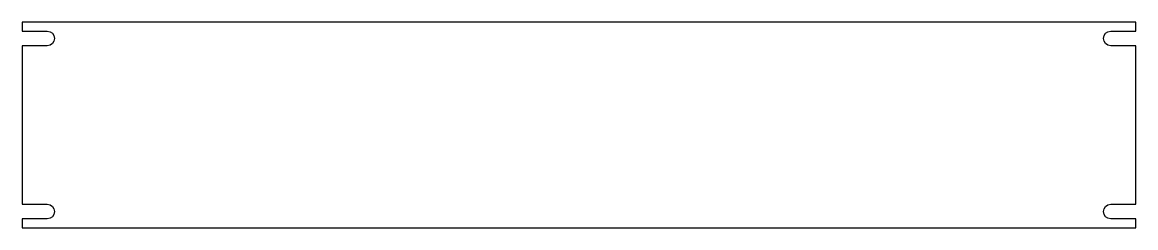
# Model space of a CAD drawing. Header units: millimetres. Extents: x -241 to 241, y -44 to 44.
import ezdxf

# ---------------------------------------------------------------- set-up
doc = ezdxf.new("R2010")
doc.units = ezdxf.units.MM
doc.layers.get('0').update_dxf_attribs({"linetype": 'CONTINUOUS'})

msp = doc.modelspace()

# ---------------------------------------------------------------- linework, layer by layer
msp.add_lwpolyline([(-241.3, 34.29), (-241.3, -34.29), (-230.505, -34.29, -1), (-230.505, -40.64), (-241.3, -40.64), (-241.3, -44.45), (241.3, -44.45), (241.3, -40.64), (230.505, -40.64, -1), (230.505, -34.29), (241.3, -34.29), (241.3, 34.29), (230.505, 34.29, -1), (230.505, 40.64), (241.3, 40.64), (241.3, 44.45), (-241.3, 44.45), (-241.3, 40.64), (-230.505, 40.64, -1), (-230.505, 34.29)], format="xyb", close=True)

doc.saveas('drawing.dxf')
